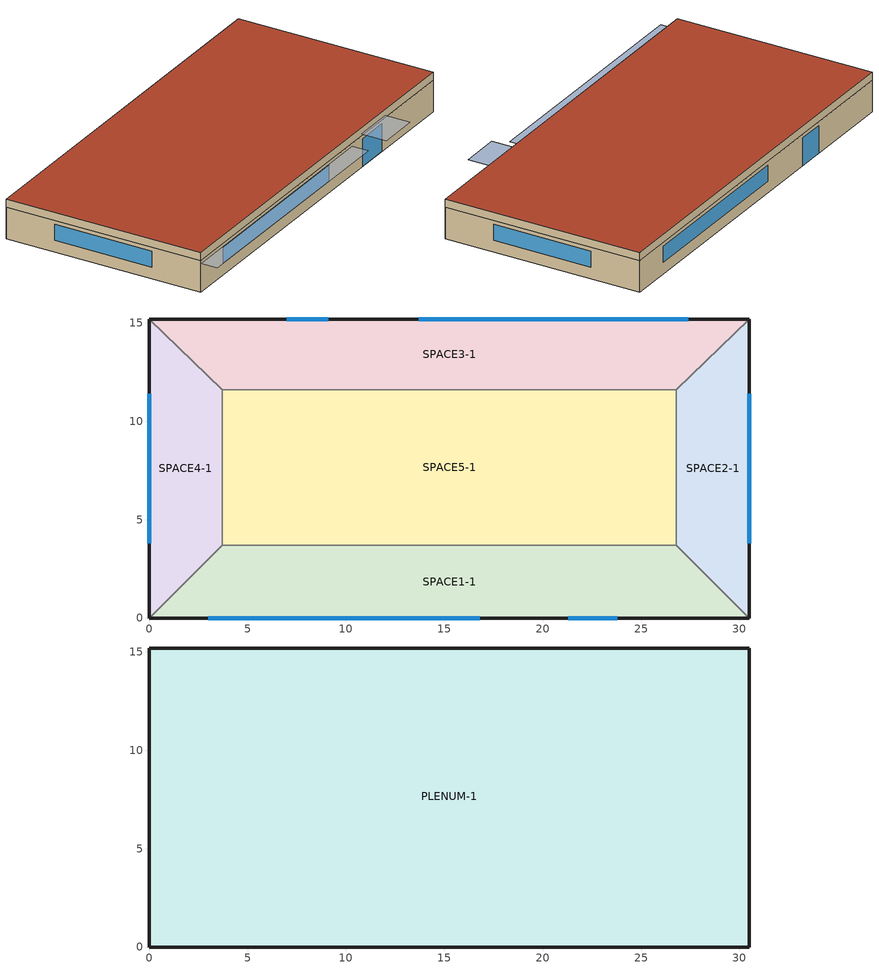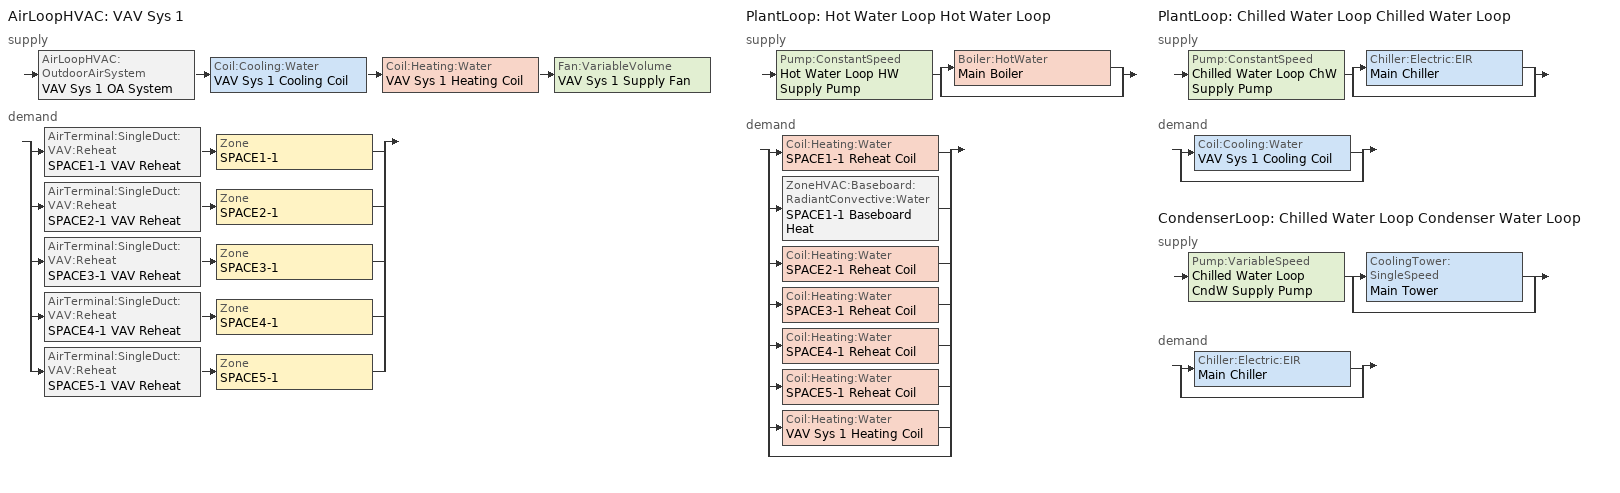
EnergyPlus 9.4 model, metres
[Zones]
SPACE1-1
 floor ground (FLOOR-SLAB-1): 26.8,3.7 30.5,0 0,0 3.7,3.7 z0
 wall outside (WALL-1): 0,0 30.5,0 z0:2.4
 wall to SPACE2-1 (INT-WALL-1): 30.5,0 26.8,3.7 z0:2.4
 wall to SPACE4-1 (INT-WALL-1): 3.7,3.7 0,0 z0:2.4
 wall to SPACE5-1 (INT-WALL-1): 26.8,3.7 3.7,3.7 z0:2.4
 window (Dbl Clr 3mm/13mm Air): 3,0 16.8,0 z0.9:2.1
 window (Sgl Grey 3mm): 21.3,0 23.8,0 z0:2.1
SPACE2-1
 floor ground (FLOOR-SLAB-1): 26.8,11.6 30.5,15.2 30.5,0 26.8,3.7 z0
 wall outside (WALL-1): 30.5,0 30.5,15.2 z0:2.4
 wall to SPACE3-1 (INT-WALL-1): 30.5,15.2 26.8,11.6 z0:2.4
 wall to SPACE5-1 (INT-WALL-1): 26.8,11.6 26.8,3.7 z0:2.4
 window (Dbl Clr 3mm/13mm Air): 30.5,3.8 30.5,11.4 z0.9:2.1
SPACE3-1
 floor ground (FLOOR-SLAB-1): 26.8,11.6 3.7,11.6 0,15.2 30.5,15.2 z0
 wall outside (WALL-1): 30.5,15.2 0,15.2 z0:2.4
 wall to SPACE4-1 (INT-WALL-1): 0,15.2 3.7,11.6 z0:2.4
 wall to SPACE5-1 (INT-WALL-1): 3.7,11.6 26.8,11.6 z0:2.4
 window (Dbl Clr 3mm/13mm Air): 27.4,15.2 13.7,15.2 z0.9:2.1
 window (Sgl Grey 3mm): 9.1,15.2 7,15.2 z0:2.1
SPACE4-1
 floor ground (FLOOR-SLAB-1): 3.7,3.7 0,0 0,15.2 3.7,11.6 z0
 wall outside (WALL-1): 0,15.2 0,0 z0:2.4
 wall to SPACE5-1 (INT-WALL-1): 3.7,3.7 3.7,11.6 z0:2.4
 window (Dbl Clr 3mm/13mm Air): 0,11.4 0,3.8 z0.9:2.1
SPACE5-1
 floor ground (FLOOR-SLAB-1): 26.8,11.6 26.8,3.7 3.7,3.7 3.7,11.6 z0
PLENUM-1
 floor to SPACE1-1 (CLNG-1): 26.8,3.7 30.5,0 0,0 3.7,3.7 z2.4
 floor to SPACE2-1 (CLNG-1): 26.8,11.6 30.5,15.2 30.5,0 26.8,3.7 z2.4
 floor to SPACE3-1 (CLNG-1): 26.8,11.6 3.7,11.6 0,15.2 30.5,15.2 z2.4
 floor to SPACE4-1 (CLNG-1): 3.7,3.7 0,0 0,15.2 3.7,11.6 z2.4
 floor to SPACE5-1 (CLNG-1): 26.8,11.6 26.8,3.7 3.7,3.7 3.7,11.6 z2.4
 wall outside (WALL-1): 0,0 30.5,0 30.5,15.2 0,15.2 0,0 z2.4:3
 roof outside (ROOF-1): 0,15.2 0,0 30.5,0 30.5,15.2 z3
shading: 0,-1.3 0,0 19.8,0 19.8,-1.3 z2.2; 21,-2 21,0 24.1,0 24.1,-2 z2.6
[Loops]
AirLoopHVAC 'VAV Sys 1'
 supply: AirLoopHVAC:OutdoorAirSystem 'VAV Sys 1 OA System' > Coil:Cooling:Water 'VAV Sys 1 Cooling Coil' > Coil:Heating:Water 'VAV Sys 1 Heating Coil' > Fan:VariableVolume 'VAV Sys 1 Supply Fan'
 demand: split
  | AirTerminal:SingleDuct:VAV:Reheat 'SPACE1-1 VAV Reheat' > Zone 'SPACE1-1'
  | AirTerminal:SingleDuct:VAV:Reheat 'SPACE2-1 VAV Reheat' > Zone 'SPACE2-1'
  | AirTerminal:SingleDuct:VAV:Reheat 'SPACE3-1 VAV Reheat' > Zone 'SPACE3-1'
  | AirTerminal:SingleDuct:VAV:Reheat 'SPACE4-1 VAV Reheat' > Zone 'SPACE4-1'
  | AirTerminal:SingleDuct:VAV:Reheat 'SPACE5-1 VAV Reheat' > Zone 'SPACE5-1'
PlantLoop 'Hot Water Loop Hot Water Loop'
 supply: Pump:ConstantSpeed 'Hot Water Loop HW Supply Pump' > split
  | Boiler:HotWater 'Main Boiler'
  | bypass
 demand: split
  | Coil:Heating:Water 'SPACE1-1 Reheat Coil'
  | ZoneHVAC:Baseboard:RadiantConvective:Water 'SPACE1-1 Baseboard Heat'
  | Coil:Heating:Water 'SPACE2-1 Reheat Coil'
  | Coil:Heating:Water 'SPACE3-1 Reheat Coil'
  | Coil:Heating:Water 'SPACE4-1 Reheat Coil'
  | Coil:Heating:Water 'SPACE5-1 Reheat Coil'
  | Coil:Heating:Water 'VAV Sys 1 Heating Coil'
  | bypass
PlantLoop 'Chilled Water Loop Chilled Water Loop'
 supply: Pump:ConstantSpeed 'Chilled Water Loop ChW Supply Pump' > split
  | Chiller:Electric:EIR 'Main Chiller'
  | bypass
 demand: split
  | Coil:Cooling:Water 'VAV Sys 1 Cooling Coil'
  | bypass
CondenserLoop 'Chilled Water Loop Condenser Water Loop'
 supply: Pump:VariableSpeed 'Chilled Water Loop CndW Supply Pump' > split
  | CoolingTower:SingleSpeed 'Main Tower'
  | bypass
 demand: split
  | Chiller:Electric:EIR 'Main Chiller'
  | bypass
[Building]
Building: North Axis {deg}=30; Terrain=City; Loads Convergence Tolerance Value {W}=0.04; Temperature Convergence Tolerance Value {deltaC}=0.4; Solar Distribution=FullExterior; Maximum Number of Warmup Days=25; Minimum Number of Warmup Days=6
[Site:Location]
CHICAGO_IL_USA TMY2-94846: Latitude {deg}=41.78; Longitude {deg}=-87.75; Time Zone {hr}=-6; Elevation {m}=190
[SizingPeriod:DesignDay] Day of Month=21; Humidity Condition Type=Wetbulb; Barometric Pressure {Pa}=99063; Rain Indicator=No; Snow Indicator=No; Daylight Saving Time Indicator=No; Solar Model Indicator=ASHRAEClearSky
Name | Month | Day Type | Maximum Dry-Bulb Temperature {C} | Daily Dry-Bulb Temperature Range {deltaC} | Wetbulb or DewPoint at Maximum Dry-Bulb {C} | Wind Speed {m/s} | Wind Direction {deg} | Sky Clearness
CHICAGO_IL_USA Annual Heating 99% Design Conditions DB | 1 | WinterDesignDay | -17.3 | 0 | -17.3 | 4.9 | 270 | 0
CHICAGO_IL_USA Annual Cooling 1% Design Conditions DB/MCWB | 7 | SummerDesignDay | 31.5 | 10.7 | 23 | 5.3 | 230 | 1
[Site:GroundTemperature:BuildingSurface]
21.5, 21.4, 21.5, 21.5, 22, 22.9, 23, 23.1, 23.1, 22.2, 21.7, 21.6
[Material] Thermal Absorptance=0.9
Name | Roughness | Thickness {m} | Conductivity {W/m-K} | Density {kg/m3} | Specific Heat {J/kg-K} | Solar Absorptance | Visible Absorptance
RG01 | Rough | 0.0127 | 1.442 | 881 | 1674 | 0.65 | 0.65
BR01 | VeryRough | 0.0095 | 0.162 | 1121 | 1464 | 0.7 | 0.7
IN46 | VeryRough | 0.0762 | 0.023 | 24 | 1590 | 0.5 | 0.5
WD01 | MediumSmooth | 0.0191 | 0.115 | 513 | 1381 | 0.78 | 0.78
PW03 | MediumSmooth | 0.0127 | 0.115 | 545 | 1213 | 0.78 | 0.78
IN02 | Rough | 0.0901 | 0.043 | 10 | 837 | 0.75 | 0.75
GP01 | MediumSmooth | 0.0127 | 0.16 | 801 | 837 | 0.75 | 0.75
GP02 | MediumSmooth | 0.0159 | 0.16 | 801 | 837 | 0.75 | 0.75
CC03 | MediumRough | 0.1016 | 1.31 | 2243 | 837 | 0.65 | 0.65
[Material:NoMass]
MAT-CLNG-1: Roughness=Rough; Thermal Resistance {m2-K/W}=0.652259; Thermal Absorptance=0.65; Solar Absorptance=0.65; Visible Absorptance=0.65
[Material:AirGap]
AL21: Thermal Resistance {m2-K/W}=0.157
[Construction]
ROOF-1: RG01, BR01, IN46, WD01
WALL-1: WD01, PW03, IN02, GP01
CLNG-1: MAT-CLNG-1
FLOOR-SLAB-1: CC03
INT-WALL-1: GP02, AL21, GP02
Dbl Clr 3mm/13mm Air: CLEAR 3MM, AIR 13MM, CLEAR 3MM
Sgl Grey 3mm: GREY 3MM
[WindowMaterial:Gas]
AIR 13MM: Gas Type=Air; Thickness {m}=0.0127
[WindowMaterial:Glazing] Optical Data Type=SpectralAverage; Thickness {m}=0.003; Infrared Transmittance at Normal Incidence=0; Front Side Infrared Hemispherical Emissivity=0.84; Back Side Infrared Hemispherical Emissivity=0.84; Conductivity {W/m-K}=0.9
Name | Solar Transmittance at Normal Incidence | Front Side Solar Reflectance at Normal Incidence | Back Side Solar Reflectance at Normal Incidence | Visible Transmittance at Normal Incidence | Front Side Visible Reflectance at Normal Incidence | Back Side Visible Reflectance at Normal Incidence
CLEAR 3MM | 0.837 | 0.075 | 0.075 | 0.898 | 0.081 | 0.081
GREY 3MM | 0.626 | 0.061 | 0.061 | 0.611 | 0.061 | 0.061
[Zone]
PLENUM-1: 0, 0, 0, 1, 1, 0.6096, 283.2
SPACE1-1; SPACE3-1: 0, 0, 0, 1, 1, 2.4384, 239.247
SPACE2-1; SPACE4-1: 0, 0, 0, 1, 1, 2.4384, 103.311
SPACE5-1: 0, 0, 0, 1, 1, 2.4384, 447.683
[ZoneInfiltration:DesignFlowRate] Schedule=INFIL-SCH; Design Flow Rate Calculation Method=flow/zone; Constant Term Coefficient=0; Temperature Term Coefficient=0; Velocity Term Coefficient=0.2237; Velocity Squared Term Coefficient=0
Name | Zone or ZoneList | Design Flow Rate {m3/s}
SPACE1-1 Infil 1 | SPACE1-1 | 0.0167
SPACE2-1 Infil 1 | SPACE2-1 | 0.00717
SPACE3-1 Infil 1 | SPACE3-1 | 0.0167
SPACE4-1 Infil 1 | SPACE4-1 | 0.00717
SPACE5-1 Infil 1 | SPACE5-1 | 0.031089
[People] Number of People Schedule=OCCUPY-1; Number of People Calculation Method=people; Fraction Radiant=0.3; Activity Level Schedule=ActSchd
Name | Zone or ZoneList | Number of People
SPACE1-1 People 1 | SPACE1-1 | 11
SPACE2-1 People 1 | SPACE2-1 | 5
SPACE3-1 People 1 | SPACE3-1 | 11
SPACE4-1 People 1 | SPACE4-1 | 5
SPACE5-1 People 1 | SPACE5-1 | 20
[Lights] Schedule=LIGHTS-1; Design Level Calculation Method=LightingLevel; Return Air Fraction=0.2; Fraction Radiant=0.59; Fraction Visible=0.2; Fraction Replaceable=0
Name | Zone or ZoneList | Lighting Level {W}
SPACE1-1 Lights 1 | SPACE1-1 | 1584
SPACE2-1 Lights 1 | SPACE2-1 | 684
SPACE3-1 Lights 1 | SPACE3-1 | 1584
SPACE4-1 Lights 1 | SPACE4-1 | 684
SPACE5-1 Lights 1 | SPACE5-1 | 2964
[ElectricEquipment] Schedule=EQUIP-1; Design Level Calculation Method=EquipmentLevel; Fraction Latent=0; Fraction Radiant=0.3; Fraction Lost=0
Name | Zone or ZoneList | Design Level {W}
SPACE1-1 ElecEq 1 | SPACE1-1 | 1056
SPACE2-1 ElecEq 1 | SPACE2-1 | 456
SPACE3-1 ElecEq 1 | SPACE3-1 | 1056
SPACE4-1 ElecEq 1 | SPACE4-1 | 456
SPACE5-1 ElecEq 1 | SPACE5-1 | 1976
[ThermostatSetpoint:DualSetpoint]
All Zones Dual SP Control: Heating Setpoint Temperature Schedule=Htg-SetP-Sch; Cooling Setpoint Temperature Schedule=Clg-SetP-Sch
[ZoneControl:Thermostat] Control Type Schedule=HVACTemplate-Always 4; Control=All Zones Dual SP Control
Name | Zone or ZoneList
SPACE1-1 Thermostat | SPACE1-1
SPACE2-1 Thermostat | SPACE2-1
SPACE3-1 Thermostat | SPACE3-1
SPACE4-1 Thermostat | SPACE4-1
SPACE5-1 Thermostat | SPACE5-1
[DesignSpecification:OutdoorAir] Outdoor Air Method=flow/person; Outdoor Air Flow per Person {m3/s}=0.00944; Outdoor Air Flow per Zone Floor Area {m3/s-m2}=0; Outdoor Air Flow per Zone {m3/s}=0
SZ DSOA SPACE1-1; SZ DSOA SPACE2-1; SZ DSOA SPACE3-1; SZ DSOA SPACE4-1; SZ DSOA SPACE5-1
[Sizing:Zone] Zone Cooling Design Supply Air Temperature Input Method=SupplyAirTemperature; Zone Cooling Design Supply Air Temperature {C}=12.8; Zone Cooling Design Supply Air Temperature Difference {delta C}=11.11; Zone Heating Design Supply Air Temperature Input Method=SupplyAirTemperature; Zone Heating Design Supply Air Temperature {C}=50; Zone Cooling Design Supply Air Humidity Ratio {kg-H20/kg-air}=0.008; Zone Heating Design Supply Air Humidity Ratio {kg-H2O/kg-air}=0.008; Cooling Design Air Flow Method=DesignDay; Cooling Design Air Flow Rate {m3/s}=0; Cooling Minimum Air Flow Fraction=0; Heating Design Air Flow Method=DesignDay; Heating Design Air Flow Rate {m3/s}=0; Heating Maximum Air Flow Fraction=0
Name | Design Specification Outdoor Air Object | Design Specification Zone Air Distribution Object
SPACE1-1 | SZ DSOA SPACE1-1 | SZ DSZAD SPACE1-1
SPACE2-1 | SZ DSOA SPACE2-1 | SZ DSZAD SPACE2-1
SPACE3-1 | SZ DSOA SPACE3-1 | SZ DSZAD SPACE3-1
SPACE4-1 | SZ DSOA SPACE4-1 | SZ DSZAD SPACE4-1
SPACE5-1 | SZ DSOA SPACE5-1 | SZ DSZAD SPACE5-1
[DesignSpecification:ZoneAirDistribution] Zone Air Distribution Effectiveness in Cooling Mode=1; Zone Air Distribution Effectiveness in Heating Mode=1
SZ DSZAD SPACE1-1; SZ DSZAD SPACE2-1; SZ DSZAD SPACE3-1; SZ DSZAD SPACE4-1; SZ DSZAD SPACE5-1
[Zone equipment]
SPACE1-1: SPACE1-1 VAV Reheat, SPACE1-1 Baseboard Heat
SPACE2-1: SPACE2-1 VAV Reheat
SPACE3-1: SPACE3-1 VAV Reheat
SPACE4-1: SPACE4-1 VAV Reheat
SPACE5-1: SPACE5-1 VAV Reheat
[AirTerminal:SingleDuct:VAV:Reheat] Maximum air flow rate {m3/s}=autosize; Zone Minimum Air Flow Input Method=Constant; Constant Minimum Air Flow Fraction=0.3; Maximum Hot Water or Steam Flow Rate {m3/s}=autosize; Minimum Hot Water or Steam Flow Rate {m3/s}=0; Convergence Tolerance=0.001; Damper Heating Action=Reverse
Name | Reheat Coil
SPACE1-1 VAV Reheat | SPACE1-1 Reheat Coil
SPACE2-1 VAV Reheat | SPACE2-1 Reheat Coil
SPACE3-1 VAV Reheat | SPACE3-1 Reheat Coil
SPACE4-1 VAV Reheat | SPACE4-1 Reheat Coil
SPACE5-1 VAV Reheat | SPACE5-1 Reheat Coil
[Coil:Heating:Water] U-Factor Times Area Value {W/K}=autosize; Maximum Water Flow Rate {m3/s}=autosize; Performance Input Method=UFactorTimesAreaAndDesignWaterFlowRate; Rated Capacity=autosize; Rated Inlet Water Temperature=82.2; Rated Inlet Air Temperature=16.6; Rated Outlet Water Temperature=71.1; Rated Outlet Air Temperature=32.2; Rated Ratio for Air and Water Convection=0.5
SPACE1-1 Reheat Coil; SPACE2-1 Reheat Coil; SPACE3-1 Reheat Coil; SPACE4-1 Reheat Coil; SPACE5-1 Reheat Coil; VAV Sys 1 Heating Coil
[ZoneHVAC:Baseboard:RadiantConvective:Water]
SPACE1-1 Baseboard Heat: Rated Average Water Temperature {C}=87.78; Rated Water Mass Flow Rate {m3/s}=0.063; Heating Design Capacity Method=HeatingDesignCapacity; Heating Design Capacity {W}=autosize; Maximum Water Flow Rate=autosize; Convergence Tolerance=0.001; Fraction Radiant=0; Fraction of Radiant Energy Incident on People=0
[Sizing:System]
VAV Sys 1: Type of Load to Size On=Sensible; Design Outdoor Air Flow Rate {m3/s}=autosize; Central Heating Maximum System Air Flow Ratio=0.3; Preheat Design Temperature {C}=7.2; Preheat Design Humidity Ratio {kg-H2O/kg-air}=0.008; Precool Design Temperature {C}=11; Precool Design Humidity Ratio {kg-H2O/kg-air}=0.008; Central Cooling Design Supply Air Temperature {C}=12.8; Central Heating Design Supply Air Temperature {C}=10; Type of Zone Sum to Use=NonCoincident; 100% Outdoor Air in Cooling=No; 100% Outdoor Air in Heating=No; Central Cooling Design Supply Air Humidity Ratio {kg-H2O/kg-air}=0.008; Central Heating Design Supply Air Humidity Ratio {kg-H2O/kg-air}=0.008; Cooling Supply Air Flow Rate Method=DesignDay; Cooling Supply Air Flow Rate {m3/s}=0; Heating Supply Air Flow Rate Method=DesignDay; Heating Supply Air Flow Rate {m3/s}=0; System Outdoor Air Method=ZoneSum; Zone Maximum Outdoor Air Fraction=1; Cooling Design Capacity Method=CoolingDesignCapacity; Cooling Design Capacity {W}=autosize; Heating Design Capacity Method=HeatingDesignCapacity; Heating Design Capacity {W}=autosize; Central Cooling Capacity Control Method=OnOff
[AirLoopHVAC]
VAV Sys 1: Design Supply Air Flow Rate {m3/s}=autosize
[AirLoopHVAC:ReturnPlenum]
VAV Sys 1 Return Plenum: Zone=PLENUM-1
[AvailabilityManager:NightCycle]
VAV Sys 1 Availability: Applicability Schedule=HVACTemplate-Always 1; Fan Schedule=FanAvailSched; Control Type=CycleOnAny; Thermostat Tolerance {deltaC}=0.2; Cycling Run Time Control Type=FixedRunTime; Cycling run time {s}=3600
[SetpointManager:Scheduled] Control Variable=Temperature
Name | Schedule | Setpoint Node or NodeList
VAV Sys 1 Cooling Supply Air Temp Manager | HVACTemplate-Always 12.8 | VAV Sys 1 Supply Fan Outlet
VAV Sys 1 Heating Supply Air Temp Manager | HVACTemplate-Always 10.0 | VAV Sys 1 Supply Path Inlet
VAV Sys 1 Preheat Coil Air Temp Manager | HVACTemplate-Always 7.2 | VAV Sys 1 Preheat Coil Outlet
Chilled Water Loop ChW Temp Manager | HVACTemplate-Always 7.22 | Chilled Water Loop ChW Supply Setpoint Nodes
Chilled Water Loop CndW Temp Manager | HVACTemplate-Always 29.4 | Chilled Water Loop CndW Supply Setpoint Nodes
[Coil:Cooling:Water]
VAV Sys 1 Cooling Coil: Design Water Flow Rate {m3/s}=autosize; Design Air Flow Rate {m3/s}=autosize; Design Inlet Water Temperature {C}=autosize; Design Inlet Air Temperature {C}=autosize; Design Outlet Air Temperature {C}=autosize; Design Inlet Air Humidity Ratio {kg-H2O/kg-air}=autosize; Design Outlet Air Humidity Ratio {kg-H2O/kg-air}=autosize; Type of Analysis=DetailedAnalysis; Heat Exchanger Configuration=CrossFlow
[Controller:WaterCoil] Control Variable=Temperature; Actuator Variable=Flow; Controller Convergence Tolerance {deltaC}=autosize; Maximum Actuated Flow {m3/s}=autosize; Minimum Actuated Flow {m3/s}=0
Name | Action
VAV Sys 1 Cooling Coil Controller | Reverse
VAV Sys 1 Heating Coil Controller | Normal
[SetpointManager:MixedAir] Control Variable=Temperature
Name | Setpoint Node or NodeList
VAV Sys 1 Cooling Coil Air Temp Manager | VAV Sys 1 Mixed Air Nodes
VAV Sys 1 Heating Coil Air Temp Manager | VAV Sys 1 Heating Coil Outlet
[Fan:VariableVolume]
VAV Sys 1 Supply Fan: Availability Schedule=FanAvailSched; Fan Efficiency=0.7; Pressure Rise {Pa}=600; Maximum Flow Rate {m3/s}=autosize; Fan Power Minimum Flow Rate Input Method=Fraction; Fan Power Minimum Flow Fraction=0.25; Motor Efficiency=0.9; Motor in Airstream Fraction=1; Fan Power Coefficient 1=0.350712; Fan Power Coefficient 2=0.308505; Fan Power Coefficient 3=-0.541374; Fan Power Coefficient 4=0.871988; Fan Power Coefficient 5=0
[Controller:OutdoorAir]
VAV Sys 1 OA Controller: Minimum Outdoor Air Flow Rate {m3/s}=autosize; Maximum Outdoor Air Flow Rate {m3/s}=autosize; Economizer Control Type=DifferentialDryBulb; Economizer Control Action Type=ModulateFlow; Economizer Maximum Limit Dry-Bulb Temperature {C}=19; Economizer Minimum Limit Dry-Bulb Temperature {C}=4; Lockout Type=NoLockout; Minimum Limit Type=FixedMinimum; Minimum Outdoor Air Schedule=Min OA Sched
[Coil:Heating:Electric]
VAV Sys 1 Preheat Coil: Efficiency=1; Nominal Capacity of the Coil {W}=autosize
[Boiler:HotWater]
Main Boiler: Fuel Type=NaturalGas; Nominal Capacity {W}=autosize; Nominal Thermal Efficiency=0.8; Efficiency Curve Temperature Evaluation Variable=LeavingBoiler; Normalized Boiler Efficiency Curve=Main Boiler Efficiency Curve; Max Design Boiler Water Flow Rate {m3/s}=autosize; Minimum Part Load Ratio=0; Maximum Part Load Ratio=1.1; Optimum Part Load Ratio=1; Temp Upper Limit Water Outlet {C}=100; Boiler Flow Mode=ConstantFlow; Parasitic Electric Load {W}=0; Sizing Factor=1
[Chiller:Electric:EIR]
Main Chiller: Reference Capacity {W}=autosize; Reference COP {W/W}=3.2; Reference Leaving Chilled Water Temperature {C}=6.67; Reference Entering Condenser Fluid Temperature {C}=29.4; Reference Evaporator Volumetric Water Flow Rate {m3/s}=autosize; Reference Condenser Volumetric Water Flow Rate {m3/s}=autosize; Cooling Capacity Function of Temperature Curve=Main Chiller RecipCapFT; Electric Input to Cooling Output Ratio Function of Temperature Curve=Main Chiller RecipEIRFT; Electric Input to Cooling Output Ratio Function of Part Load Ratio Curve=Main Chiller RecipEIRFPLR; Minimum Part Load Ratio=0; Maximum Part Load Ratio=1; Optimum Part Load Ratio=1; Minimum Unloading Ratio=0.25; Condenser Type=WaterCooled; Compressor Motor Efficiency=1; Leaving Chilled Water Lower Temperature Limit {C}=5; Chiller Flow Mode=ConstantFlow; Design Heat Recovery Water Flow Rate {m3/s}=0; Sizing Factor=1
[CoolingTower:SingleSpeed]
Main Tower: Design Water Flow Rate {m3/s}=autosize; Design Air Flow Rate {m3/s}=autosize; Design Fan Power {W}=autosize; Design U-Factor Times Area Value {W/K}=autosize; Free Convection Air Flow Rate {m3/s}=autocalculate; Free Convection U-Factor Times Area Value {W/K}=autocalculate; Performance Input Method=UFactorTimesAreaAndDesignWaterFlowRate; Free Convection Capacity {W}=autocalculate; Evaporation Loss Mode=SaturatedExit; Drift Loss Percent {percent}=0.008; Blowdown Calculation Mode=ConcentrationRatio; Blowdown Concentration Ratio=3; Capacity Control=FanCycling; Sizing Factor=1
[Sizing:Plant]
Name | Loop Type | Design loop exit temperature {C} | Design loop delta T {deltaC}
Hot Water Loop Hot Water Loop | Heating | 82 | 11
Chilled Water Loop Chilled Water Loop | Cooling | 7.22 | 6.67
Chilled Water Loop Condenser Water Loop | Condenser | 29.4 | 5.6
[PlantLoop] Fluid Type=Water; Maximum Loop Volumetric Flow Rate {m3/s}=autosize; Minimum Loop Volumetric Flow Rate {m3/s}=0; volume of the plant loop {m3}=autosize; Load Distribution Scheme=SequentialLoad; Plant Loop Demand Calculation Scheme=SingleSetpoint
Name | PlantEquipmentOperationSchemes | Maximum Loop Temperature {C} | Minimum Loop Temperature {C} | AvailabilityManagerAssignmentList | Common Pipe Simulation
Hot Water Loop Hot Water Loop | Hot Water Loop Operation | 100 | 10
Chilled Water Loop Chilled Water Loop | Chilled Water Loop Chiller Operation | 98 | 1 | Chilled Water Loop Availability List | None
[PlantEquipmentOperationSchemes] Control Scheme Schedule=HVACTemplate-Always 1
Name | Control Scheme
Hot Water Loop Operation | Hot Water Loop Operation All Hours
Chilled Water Loop Chiller Operation | Chilled Water Loop Chiller Operation All Hours
[PlantEquipmentOperation:HeatingLoad]
Hot Water Loop Operation All Hours: Load Range Lower Limit 1 {W}=0; Load Range Upper Limit 1 {W}=1000000000000000; Priority Control 1 Equipment List=Hot Water Loop All Equipment
[PlantEquipmentList]
Hot Water Loop All Equipment: Main Boiler
Chilled Water Loop All Chillers: Main Chiller
[SetpointManager:OutdoorAirReset]
Hot Water Loop HW Temp Manager: Control Variable=Temperature; Set point at outside low {C}=82.2; Outside low {C}=-6.7; Set point at outside high {C}=65.6; Outside high {C}=10; Setpoint Node or NodeList=Hot Water Loop HW Supply Setpoint Nodes
[Pump:ConstantSpeed] Rated Volumetric Flow Rate {m3/s}=autosize; Rated Pump Head {Pa}=179352; Rated Power Consumption {W}=autosize; Motor Efficiency=0.9; Fraction of Motor Inefficiencies to Fluid Stream=0; Pump Control Type=INTERMITTENT
Hot Water Loop HW Supply Pump; Chilled Water Loop ChW Supply Pump
[PlantEquipmentOperation:CoolingLoad] Load Range Lower Limit 1 {W}=0; Load Range Upper Limit 1 {W}=1000000000000000
Name | Priority Control 1 Equipment List
Chilled Water Loop Chiller Operation All Hours | Chilled Water Loop All Chillers
Chilled Water Loop Condenser Operation All Hours | Chilled Water Loop All Condensers
[CondenserLoop]
Chilled Water Loop Condenser Water Loop: Fluid Type=Water; Condenser Operation Scheme List=Chilled Water Loop Condenser Operation; Maximum Loop Temperature {C}=80; Minimum Loop Temperature {C}=5; Maximum Loop Volumetric Flow Rate {m3/s}=autosize; Minimum Loop Volumetric Flow Rate {m3/s}=0; volume of the plant loop {m3}=autosize; Load Distribution Scheme=SequentialLoad
[CondenserEquipmentOperationSchemes]
Chilled Water Loop Condenser Operation: Control Scheme=Chilled Water Loop Condenser Operation All Hours; Control Scheme Schedule=HVACTemplate-Always 1
[CondenserEquipmentList]
Chilled Water Loop All Condensers: Main Tower
[Pump:VariableSpeed]
Chilled Water Loop CndW Supply Pump: Rated Volumetric Flow Rate {m3/s}=autosize; Rated Pump Head {Pa}=179352; Rated Power Consumption {W}=autosize; Motor Efficiency=0.9; Fraction of Motor Inefficiencies to Fluid Stream=0; Coefficient 1 of the Part Load Performance Curve=0; Coefficient 2 of the Part Load Performance Curve=0; Coefficient 3 of the Part Load Performance Curve=1; Coefficient 4 of the Part Load Performance Curve=0; Min Flow Rate while operating in variable flow capacity {m3/s}=0; Pump Control Type=INTERMITTENT
[AvailabilityManager:LowTemperatureTurnOff]
Chilled Water Loop Availability Low Temp Off: Temperature=7.22
[Schedule:Compact]
OCCUPY-1: Through: 12/31, For: WeekDays SummerDesignDay CustomDay1 CustomDay2, Until: 8:00, 0, Until: 11:00, 1, Until: 12:00, 0.8, Until: 13:00, 0.4, Until: 14:00, 0.8, Until: 18:00, 1, Until: 19:00, 0.5, Until: 21:00, 0.1, Until: 24:00, 0, For: Weekends WinterDesignDay Holiday, Until: 24:00, 0
LIGHTS-1: Through: 12/31, For: WeekDays SummerDesignDay CustomDay1 CustomDay2, Until: 8:00, 0.05, Until: 9:00, 0.9, Until: 10:00, 0.95, Until: 11:00, 1, Until: 12:00, 0.95, Until: 13:00, 0.8, Until: 14:00, 0.9, Until: 18:00, 1, Until: 19:00, 0.6, Until: 21:00, 0.4, Until: 24:00, 0.05, For: Weekends WinterDesignDay Holiday, Until: 24:00, 0.05
EQUIP-1: Through: 12/31, For: WeekDays SummerDesignDay CustomDay1 CustomDay2, Until: 8:00, 0.02, Until: 9:00, 0.4, Until: 14:00, 0.9, Until: 15:00, 0.8, Until: 16:00, 0.7, Until: 18:00, 0.5, Until: 21:00, 0.3, Until: 24:00, 0.02, For: Weekends WinterDesignDay Holiday, Until: 24:00, 0.02
INFIL-SCH: Through: 12/31, For: WeekDays CustomDay1 CustomDay2, Until: 7:00, 1, Until: 21:00, 0, Until: 24:00, 1, For: Weekends Holiday, Until: 24:00, 1, For: SummerDesignDay, Until: 24:00, 1, For: WinterDesignDay, Until: 24:00, 1
ActSchd: Through: 12/31, For: AllDays, Until: 24:00, 117.24
Htg-SetP-Sch: Through: 12/31, For: WeekDays CustomDay1 CustomDay2, Until: 6:00, 13, Until: 7:00, 18, Until: 21:00, 23, Until: 24:00, 13, For: WeekEnds Holiday, Until: 24:00, 13, For: SummerDesignDay, Until: 24:00, 13, For: WinterDesignDay, Until: 24:00, 23
Clg-SetP-Sch: Through: 12/31, For: WeekDays CustomDay1 CustomDay2, Until: 7:00, 32, Until: 21:00, 24, Until: 24:00, 32, For: WeekEnds Holiday, Until: 24:00, 32, For: SummerDesignDay, Until: 24:00, 24, For: WinterDesignDay, Until: 24:00, 32
FanAvailSched: Through: 12/31, For: WeekDays CustomDay1 CustomDay2, Until: 7:00, 0, Until: 21:00, 1, Until: 24:00, 0, For: Weekends Holiday, Until: 24:00, 0, For: SummerDesignDay, Until: 24:00, 1, For: WinterDesignDay, Until: 24:00, 1
Min OA Sched: Through: 12/31, For: WeekDays CustomDay1 CustomDay2, Until: 8:00, 0, Until: 21:00, 1, Until: 24:00, 0, For: Weekends Holiday, Until: 24:00, 0, For: SummerDesignDay, Until: 24:00, 1, For: WinterDesignDay, Until: 24:00, 1
HVACTemplate-Always 4: Through: 12/31, For: AllDays, Until: 24:00, 4
HVACTemplate-Always 1: Through: 12/31, For: AllDays, Until: 24:00, 1
HVACTemplate-Always 12.8: Through: 12/31, For: AllDays, Until: 24:00, 12.8
HVACTemplate-Always 10.0: Through: 12/31, For: AllDays, Until: 24:00, 10
HVACTemplate-Always 7.2: Through: 12/31, For: AllDays, Until: 24:00, 7.2
HVACTemplate-Always 7.22: Through: 12/31, For: AllDays, Until: 24:00, 7.22
HVACTemplate-Always 29.4: Through: 12/31, For: AllDays, Until: 24:00, 29.4
[Curve:Quadratic] Minimum Value of x=0; Maximum Value of x=1
Name | Coefficient1 Constant | Coefficient2 x | Coefficient3 x**2
Main Boiler Efficiency Curve | 0.97 | 0.0633 | -0.0333
Main Chiller RecipEIRFPLR | 0.088065 | 1.137742 | -0.225806
[Curve:Biquadratic] Minimum Value of x=5; Maximum Value of x=10; Minimum Value of y=24; Maximum Value of y=35
Name | Coefficient1 Constant | Coefficient2 x | Coefficient3 x**2 | Coefficient4 y | Coefficient5 y**2 | Coefficient6 x*y
Main Chiller RecipCapFT | 0.507883 | 0.145228 | -0.00625644 | -0.0011178 | -0.0001296 | -0.00028188
Main Chiller RecipEIRFT | 1.03076 | -0.103536 | 0.00710208 | 0.0093186 | 0.00031752 | -0.00104328
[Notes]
HVACTemplate-5ZoneVAVWaterCooled.idf
Basic file description:  1 story building divided into 4 exterior and one interior conditioned zones and return plenum
illustrates the use of HVACTemplate objects to define zone thermostats and
VAV system with chilled water and hot water loops.
Highlights:              HVACTemplate thermostats, VAV, chiller, condenser and boiler loops
Simulation Location/Run: CHICAGO_IL_USA TMY2-94846, 2 design days, 2 run periods,
Run Control executes the run periods using the weather file
Location:                Chicago, IL
Design Days:             CHICAGO_IL_USA Annual Heating 99% Design Conditions DB, MaxDB= -17.3°C
CHICAGO_IL_USA Annual Cooling 1% Design Conditions, MaxDB=  31.5°C MCWB=  23.0°C
Run Period (Weather File): Winter 1/14, Summer 7/7, CHICAGO_IL_USA TMY2-94846
Run Control:             Zone and System sizing with weather file run control (no design days run)
Building: Single floor rectangular building 100 ft x 50 ft. 5 zones - 4 exterior, 1 interior, zone height 8 feet.
Exterior zone depth is 12 feet. There is a 2 foot high return plenum: the overall building height is
10 feet. There are windows on all 4 facades; the south and north facades have glass doors.
The south facing glass is shaded by overhangs. The walls are woodshingle over plywood, R11 insulation,
and gypboard. The roof is a gravel built up roof with R-3 mineral board insulation and plywood sheathing.
The windows are of various single and double pane construction with 3mm and 6mm glass and either 6mm or
13mm argon or air gap.  The window to wall ratio is approximately 0.29.
The south wall and door have overhangs.
The building is oriented 30 degrees east of north.
Floor Area:        463.6 m2 (5000 ft2)
Number of Stories: 1
Zone Description Details:
Internal gains description:     lighting is 1.5 watts/ft2, office equip is 1.0 watts/ft2. There is 1 occupant
per 100 ft2 of floor area. The infiltration is 0.25 air changes per hour.
Interzone Surfaces:             6 interzone surfaces (see diagram)
Internal Mass:                  None
Windows:                        4 ea.: 1) Double pane clear, 3mm glass, 13mm air gap
2) Double pane clear, 3mm glass, 13mm argon gap
3) Double pane clear, 6mm glass, 6mm air gap
4) Double pane lowE,  6mm lowE glass outside, 6mm air gap, 6mm clear glass
Doors:                          2 ea.:    Single pane grey,  3mm glass
Detached Shading:               None
Daylight:                       None
Natural Ventilation:            None
Compact Schedules:              Yes
HVAC:                           Standard VAV system with outside air economizer, hot water reheat coils,
central chilled water cooling coil. Central Plant is single hot water
boiler, electric compression chiller with water cooled condenser.
All equipment is autosized.
Zonal Equipment:                None
Central Air Handling Equipment: Yes
System Equipment Autosize:      Yes
Purchased Cooling:              None
Purchased Heating:              None
Coils:                          Yes
Pumps:                          Yes
Boilers:                        Yes
Chillers:                       Yes
Standard Reports:               None
Timestep or Hourly Variables:   Hourly
Time bins Report:               None
HTML Report:                    None
Environmental Emissions:        None
Utility Tariffs:                None
